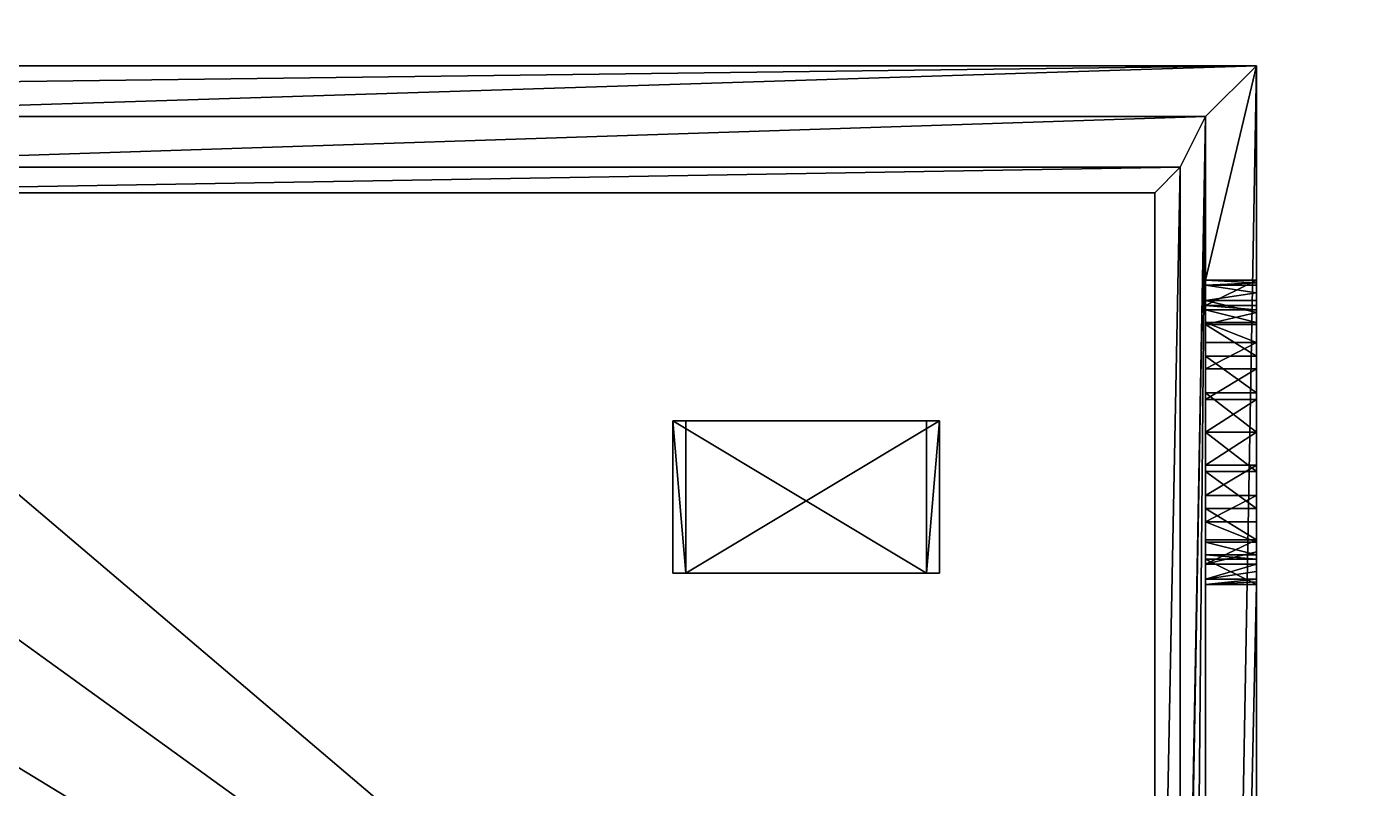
# Model space of a CAD drawing. Header units: millimetres. Extents: x -2 to 845, y -2 to 957.
# Drawn here: x 206.1 to 258.8, y 234.7 to 264.7 of the extents above; entities that cross this region are included whole.
import ezdxf

# ---------------------------------------------------------------- set-up
doc = ezdxf.new("R2010")
doc.units = ezdxf.units.MM
doc.header["$LTSCALE"] = 25.4

msp = doc.modelspace()

# ---------------------------------------------------------------- linework, layer by layer
for p, q in [((95, 263.167, 240), (254.538, 263.167, 240)), ((95, 263.167, 240), (254.538, 263.167, 240)), ((191.768, 263.167, 110), (254.538, 263.167, 110)), ((191.768, 263.167, 110), (254.538, 263.167, 110)), ((254.538, 263.167, 110), (254.538, 150, 110)), ((254.538, 263.167, 110), (254.538, 263.167, 240)), ((254.538, 263.167, 240), (254.538, 254.722, 240)), ((254.538, 263.167, 110), (254.538, 150, 110)), ((254.538, 263.167, 110), (254.538, 263.167, 240)), ((254.538, 263.167, 240), (254.538, 254.722, 240)), ((252.538, 261.167, 240), (97, 261.167, 240)), ((252.538, 261.167, 240), (97, 261.167, 240)), ((252.538, 261.167, 110), (191.768, 261.167, 110)), ((252.538, 261.167, 110), (191.768, 261.167, 110)), ((252.538, 261.167, 110), (191.768, 261.167, 110)), ((252.538, 152, 110), (252.538, 261.167, 110)), ((252.538, 152, 110), (252.538, 261.167, 110)), ((252.538, 261.167, 110), (252.538, 261.167, 240)), ((252.538, 254.722, 240), (252.538, 261.167, 240)), ((252.538, 261.167, 110), (252.538, 261.167, 240)), ((252.538, 152, 110), (252.538, 261.167, 110)), ((252.538, 254.722, 240), (252.538, 261.167, 240)), ((191.768, 259.167, 110), (251.538, 259.167, 110)), ((191.768, 259.167, 210), (251.538, 259.167, 210)), ((191.768, 259.167, 110), (251.538, 259.167, 110)), ((191.768, 259.167, 210), (251.538, 259.167, 210)), ((251.538, 207.167, 110), (251.538, 259.167, 110)), ((251.538, 207.167, 210), (251.538, 259.167, 210)), ((251.538, 259.167, 110), (251.538, 259.167, 210)), ((251.538, 207.167, 110), (251.538, 259.167, 110)), ((251.538, 207.167, 210), (251.538, 259.167, 210)), ((251.538, 259.167, 110), (251.538, 259.167, 210)), ((250.538, 258.167, 210), (191.768, 258.167, 210)), ((250.538, 258.167, 210), (191.768, 258.167, 210)), ((250.538, 208.167, 210), (250.538, 258.167, 210)), ((250.538, 208.167, 210), (250.538, 258.167, 210)), ((252.538, 254.722, 227.335), (252.538, 254.722, 240)), ((254.538, 254.722, 227.335), (252.538, 254.722, 227.335)), ((254.538, 254.722, 240), (252.538, 254.722, 240)), ((254.538, 254.722, 240), (252.538, 254.722, 240)), ((254.538, 254.722, 227.335), (252.538, 254.722, 227.335)), ((252.538, 254.722, 227.335), (252.538, 254.722, 240)), ((252.538, 253.722, 240), (252.538, 254.722, 240)), ((252.538, 254.722, 227.335), (252.538, 254.722, 240)), ((252.538, 253.722, 240), (252.538, 254.722, 240)), ((254.538, 254.722, 240), (252.538, 254.722, 240)), ((254.538, 254.517, 225.782), (252.538, 254.517, 225.782)), ((254.538, 254.517, 225.782), (252.538, 254.517, 225.782)), ((254.538, 254.722, 227.335), (254.538, 254.722, 240)), ((254.538, 254.619, 227.335), (254.538, 254.722, 227.335)), ((254.538, 253.722, 240), (254.538, 254.722, 240)), ((254.538, 254.722, 227.335), (254.538, 254.722, 240)), ((254.538, 254.722, 227.335), (254.538, 254.722, 240)), ((254.538, 253.722, 240), (254.538, 254.722, 240)), ((254.538, 254.619, 227.335), (254.538, 254.722, 227.335)), ((254.538, 253.918, 224.335), (252.538, 253.918, 224.335)), ((254.538, 253.918, 224.335), (252.538, 253.918, 224.335)), ((252.538, 253.722, 227.335), (252.538, 253.722, 240)), ((254.538, 253.722, 227.335), (252.538, 253.722, 227.335)), ((254.538, 253.722, 227.335), (252.538, 253.722, 227.335)), ((252.538, 253.722, 227.335), (252.538, 253.722, 240)), ((254.538, 253.722, 240), (252.538, 253.722, 240)), ((254.538, 253.722, 240), (252.538, 253.722, 240)), ((254.538, 253.722, 227.335), (254.538, 253.722, 240)), ((254.538, 253.722, 227.335), (254.538, 253.722, 240)), ((254.538, 253.551, 226.041), (252.538, 253.551, 226.041)), ((254.538, 253.551, 226.041), (252.538, 253.551, 226.041)), ((254.538, 252.343, 222.616), (254.538, 253.441, 223.714)), ((254.538, 252.343, 222.616), (254.538, 253.441, 223.714)), ((254.538, 253.052, 224.835), (252.538, 253.052, 224.835)), ((254.538, 253.052, 224.835), (252.538, 253.052, 224.835)), ((254.538, 252.964, 223.092), (252.538, 252.964, 223.092)), ((254.538, 252.964, 223.092), (252.538, 252.964, 223.092)), ((254.538, 252.257, 223.8), (252.538, 252.257, 223.8)), ((254.538, 252.257, 223.8), (252.538, 252.257, 223.8)), ((254.538, 251.722, 222.139), (252.538, 251.722, 222.139)), ((254.538, 251.722, 222.139), (252.538, 251.722, 222.139)), ((254.538, 251.222, 223.005), (252.538, 251.222, 223.005)), ((254.538, 251.222, 223.005), (252.538, 251.222, 223.005)), ((254.538, 250.275, 221.54), (252.538, 250.275, 221.54)), ((254.538, 250.275, 221.54), (252.538, 250.275, 221.54)), ((254.538, 250.016, 222.505), (252.538, 250.016, 222.505)), ((254.538, 250.016, 222.505), (252.538, 250.016, 222.505)), ((231.538, 249.167, 216), (231.538, 243.167, 216)), ((231.538, 249.167, 216), (232.052, 249.167, 216.857)), ((241.538, 249.167, 210), (231.538, 249.167, 216)), ((231.538, 249.167, 216), (231.538, 243.167, 216)), ((241.538, 249.167, 210), (231.538, 249.167, 216)), ((231.538, 249.167, 216), (232.052, 249.167, 216.857)), ((242.052, 249.167, 210.857), (232.052, 249.167, 216.857)), ((232.052, 249.167, 216.857), (232.052, 243.167, 216.857)), ((232.052, 249.167, 216.857), (232.052, 243.167, 216.857)), ((242.052, 249.167, 210.857), (232.052, 249.167, 216.857)), ((241.538, 243.167, 210), (241.538, 249.167, 210)), ((241.538, 249.167, 210), (242.052, 249.167, 210.857)), ((241.538, 243.167, 210), (241.538, 249.167, 210)), ((241.538, 249.167, 210), (242.052, 249.167, 210.857)), ((242.052, 243.167, 210.857), (242.052, 249.167, 210.857)), ((242.052, 243.167, 210.857), (242.052, 249.167, 210.857)), ((254.538, 248.722, 221.335), (252.538, 248.722, 221.335)), ((254.538, 248.722, 221.335), (252.538, 248.722, 221.335)), ((254.538, 248.722, 222.335), (252.538, 248.722, 222.335)), ((254.538, 248.722, 222.335), (252.538, 248.722, 222.335)), ((254.538, 247.428, 222.505), (252.538, 247.428, 222.505)), ((254.538, 247.428, 222.505), (252.538, 247.428, 222.505)), ((254.538, 247.169, 221.54), (252.538, 247.169, 221.54)), ((254.538, 247.169, 221.54), (252.538, 247.169, 221.54)), ((254.538, 246.222, 223.005), (252.538, 246.222, 223.005)), ((254.538, 246.222, 223.005), (252.538, 246.222, 223.005)), ((254.538, 245.722, 222.139), (252.538, 245.722, 222.139)), ((254.538, 245.722, 222.139), (252.538, 245.722, 222.139)), ((254.538, 245.186, 223.8), (252.538, 245.186, 223.8)), ((254.538, 245.186, 223.8), (252.538, 245.186, 223.8)), ((254.538, 244.479, 223.092), (252.538, 244.479, 223.092)), ((254.538, 244.479, 223.092), (252.538, 244.479, 223.092)), ((254.538, 244.392, 224.835), (252.538, 244.392, 224.835)), ((254.538, 244.392, 224.835), (252.538, 244.392, 224.835)), ((254.538, 243.892, 226.041), (252.538, 243.892, 226.041)), ((254.538, 243.892, 226.041), (252.538, 243.892, 226.041)), ((254.538, 243.722, 240), (252.538, 243.722, 240)), ((252.538, 242.722, 240), (252.538, 243.722, 240)), ((252.538, 243.722, 227.335), (252.538, 243.722, 240)), ((252.538, 242.722, 227.335), (252.538, 243.722, 227.335)), ((252.538, 242.722, 240), (252.538, 243.722, 240)), ((252.538, 242.722, 227.335), (252.538, 243.722, 227.335)), ((254.538, 243.722, 227.335), (252.538, 243.722, 227.335)), ((252.538, 243.722, 227.335), (252.538, 243.722, 240)), ((254.538, 243.722, 240), (252.538, 243.722, 240)), ((254.538, 243.722, 227.335), (252.538, 243.722, 227.335)), ((254.538, 242.722, 240), (254.538, 243.722, 240)), ((254.538, 243.722, 227.335), (254.538, 243.722, 240)), ((254.538, 242.722, 240), (254.538, 243.722, 240)), ((254.538, 243.722, 227.335), (254.538, 243.722, 240)), ((231.538, 243.167, 216), (232.052, 243.167, 216.857)), ((241.538, 243.167, 210), (231.538, 243.167, 216)), ((231.538, 243.167, 216), (232.052, 243.167, 216.857)), ((241.538, 243.167, 210), (231.538, 243.167, 216)), ((242.052, 243.167, 210.857), (232.052, 243.167, 216.857)), ((242.052, 243.167, 210.857), (232.052, 243.167, 216.857)), ((241.538, 243.167, 210), (242.052, 243.167, 210.857)), ((241.538, 243.167, 210), (242.052, 243.167, 210.857)), ((254.538, 243.526, 224.335), (252.538, 243.526, 224.335)), ((254.538, 243.526, 224.335), (252.538, 243.526, 224.335)), ((254.538, 242.926, 225.782), (252.538, 242.926, 225.782)), ((254.538, 242.926, 225.782), (252.538, 242.926, 225.782)), ((252.538, 242.722, 227.335), (252.538, 242.722, 240)), ((252.538, 152, 240), (252.538, 242.722, 240)), ((254.538, 242.722, 240), (252.538, 242.722, 240)), ((252.538, 242.722, 227.335), (252.538, 242.722, 240)), ((254.538, 242.722, 227.335), (252.538, 242.722, 227.335)), ((254.538, 242.722, 227.335), (252.538, 242.722, 227.335)), ((252.538, 152, 240), (252.538, 242.722, 240)), ((254.538, 242.722, 240), (252.538, 242.722, 240)), ((254.538, 242.722, 240), (252.538, 242.722, 240)), ((252.538, 242.722, 227.335), (252.538, 242.722, 240)), ((254.538, 242.722, 227.335), (254.538, 242.824, 227.335)), ((254.538, 242.722, 227.335), (254.538, 242.824, 227.335)), ((254.538, 242.722, 227.335), (254.538, 242.722, 240)), ((254.538, 242.722, 240), (254.538, 150, 240)), ((254.538, 242.722, 227.335), (254.538, 242.722, 240)), ((254.538, 242.722, 227.335), (254.538, 242.722, 240)), ((254.538, 242.722, 240), (254.538, 150, 240))]:
    msp.add_line(p, q)
at = {"extrusion": (-1, 0, -2.04574e-33)}
for centre, radius, end in [((-248.722, 227.335, -252.538), 6, 0), ((-248.722, 227.335, -252.538), 6, 0), ((-248.722, 227.335, -252.538), 6, 0), ((-248.722, 227.335, -252.538), 6, 0), ((-248.722, 227.335, -252.538), 6, 0), ((-248.722, 227.335, -252.538), 6, 0), ((-248.722, 227.335, -252.538), 6, 0), ((-248.722, 227.335, -252.538), 6, 0), ((-248.722, 227.335, -252.538), 6, 0), ((-248.722, 227.335, -252.538), 6, 0), ((-248.722, 227.335, -252.538), 6, 0), ((-248.722, 227.335, -252.538), 6, 0), ((-248.722, 227.335, -252.538), 6, 0), ((-248.722, 227.335, -252.538), 6, 0), ((-248.722, 227.335, -252.538), 6, 0), ((-248.722, 227.335, -254.538), 6, 187.5), ((-248.722, 227.335, -254.538), 6, 187.5), ((-248.722, 227.335, -254.538), 6, 187.5), ((-248.722, 227.335, -252.538), 5, 0), ((-248.722, 227.335, -252.538), 5, 0), ((-248.722, 227.335, -252.538), 5, 0), ((-248.722, 227.335, -252.538), 5, 0), ((-248.722, 227.335, -252.538), 5, 0), ((-248.722, 227.335, -252.538), 5, 0), ((-248.722, 227.335, -252.538), 5, 0), ((-248.722, 227.335, -252.538), 5, 0), ((-248.722, 227.335, -252.538), 5, 0), ((-248.722, 227.335, -252.538), 5, 0), ((-248.722, 227.335, -252.538), 5, 0), ((-248.722, 227.335, -252.538), 5, 0), ((-248.722, 227.335, -252.538), 5, 0), ((-248.722, 227.335, -254.538), 5, 0), ((-248.722, 227.335, -254.538), 5, 0), ((-248.722, 227.335, -254.538), 5, 0), ((-248.722, 227.335, -254.538), 5, 0), ((-248.722, 227.335, -254.538), 5, 0), ((-248.722, 227.335, -254.538), 5, 0), ((-248.722, 227.335, -254.538), 5, 0), ((-248.722, 227.335, -254.538), 5, 0), ((-248.722, 227.335, -254.538), 5, 0), ((-248.722, 227.335, -254.538), 5, 0), ((-248.722, 227.335, -254.538), 5, 0), ((-248.722, 227.335, -254.538), 5, 0), ((-248.722, 227.335, -254.538), 5, 0)]:
    msp.add_arc(centre, radius, 180, end, dxfattribs=at)
at = {"extrusion": (-1, -2.64738e-34, -2.01088e-33)}
msp.add_arc((-248.722, 227.335, -254.538), 6, 187.5, 202.5, dxfattribs=at)
msp.add_arc((-248.722, 227.335, -254.538), 6, 187.5, 202.5, dxfattribs=at)
msp.add_arc((-248.722, 227.335, -254.538), 6, 187.5, 202.5, dxfattribs=at)
msp.add_arc((-248.722, 227.335, -254.538), 6, 187.5, 202.5, dxfattribs=at)
at = {"extrusion": (1, 0, 0)}
for start, end in [(352.5, 0), (352.5, 0), (337.5, 352.5), (337.5, 352.5), (322.5, 337.5), (322.5, 337.5), (292.5, 307.5), (292.5, 307.5), (277.5, 292.5), (277.5, 292.5), (262.5, 277.5), (262.5, 277.5), (247.5, 262.5), (247.5, 262.5), (232.5, 247.5), (232.5, 247.5), (217.5, 232.5), (217.5, 232.5), (202.5, 217.5), (202.5, 217.5), (187.5, 202.5), (187.5, 202.5), (180, 187.5), (180, 187.5)]:
    msp.add_arc((248.722, 227.335, 254.538), 5.949, start, end, dxfattribs=at)
at = {"extrusion": (-1, -7.49725e-34, -1.81e-33)}
msp.add_arc((-248.722, 227.335, -254.538), 6, 202.5, 217.5, dxfattribs=at)
msp.add_arc((-248.722, 227.335, -254.538), 6, 202.5, 217.5, dxfattribs=at)
msp.add_arc((-248.722, 227.335, -254.538), 6, 202.5, 217.5, dxfattribs=at)
msp.add_arc((-248.722, 227.335, -254.538), 6, 202.5, 217.5, dxfattribs=at)
at = {"extrusion": (-1, -1.152e-33, -1.50132e-33)}
msp.add_arc((-248.722, 227.335, -254.538), 6, 217.5, 232.5, dxfattribs=at)
msp.add_arc((-248.722, 227.335, -254.538), 6, 217.5, 232.5, dxfattribs=at)
msp.add_arc((-248.722, 227.335, -254.538), 6, 217.5, 232.5, dxfattribs=at)
msp.add_arc((-248.722, 227.335, -254.538), 6, 217.5, 232.5, dxfattribs=at)
at = {"extrusion": (-1, -1.45016e-33, -1.11275e-33)}
msp.add_arc((-248.722, 227.335, -254.538), 6, 232.5, 247.5, dxfattribs=at)
msp.add_arc((-248.722, 227.335, -254.538), 6, 232.5, 247.5, dxfattribs=at)
msp.add_arc((-248.722, 227.335, -254.538), 6, 232.5, 247.5, dxfattribs=at)
msp.add_arc((-248.722, 227.335, -254.538), 6, 232.5, 247.5, dxfattribs=at)
at = {"extrusion": (-1, -1.63121e-33, -6.75668e-34)}
msp.add_arc((-248.722, 227.335, -254.538), 6, 247.5, 262.5, dxfattribs=at)
msp.add_arc((-248.722, 227.335, -254.538), 6, 247.5, 262.5, dxfattribs=at)
msp.add_arc((-248.722, 227.335, -254.538), 6, 247.5, 262.5, dxfattribs=at)
msp.add_arc((-248.722, 227.335, -254.538), 6, 247.5, 262.5, dxfattribs=at)
at = {"extrusion": (-1, -1.69085e-33, -2.22605e-34)}
msp.add_arc((-248.722, 227.335, -254.538), 6, 262.5, 277.5, dxfattribs=at)
msp.add_arc((-248.722, 227.335, -254.538), 6, 262.5, 277.5, dxfattribs=at)
msp.add_arc((-248.722, 227.335, -254.538), 6, 262.5, 277.5, dxfattribs=at)
msp.add_arc((-248.722, 227.335, -254.538), 6, 262.5, 277.5, dxfattribs=at)
at = {"extrusion": (-1, -1.63324e-33, 2.1502e-34)}
msp.add_arc((-248.722, 227.335, -254.538), 6, 277.5, 292.5, dxfattribs=at)
msp.add_arc((-248.722, 227.335, -254.538), 6, 277.5, 292.5, dxfattribs=at)
msp.add_arc((-248.722, 227.335, -254.538), 6, 277.5, 292.5, dxfattribs=at)
msp.add_arc((-248.722, 227.335, -254.538), 6, 277.5, 292.5, dxfattribs=at)
at = {"extrusion": (-1, -1.47008e-33, 6.08926e-34)}
msp.add_arc((-248.722, 227.335, -254.538), 6, 292.5, 307.5, dxfattribs=at)
msp.add_arc((-248.722, 227.335, -254.538), 6, 292.5, 307.5, dxfattribs=at)
msp.add_arc((-248.722, 227.335, -254.538), 6, 292.5, 307.5, dxfattribs=at)
msp.add_arc((-248.722, 227.335, -254.538), 6, 292.5, 307.5, dxfattribs=at)
at = {"extrusion": (-1, -1.21937e-33, 9.35655e-34)}
msp.add_arc((-248.722, 227.335, -254.538), 6, 307.5, 322.5, dxfattribs=at)
msp.add_arc((-248.722, 227.335, -254.538), 6, 307.5, 322.5, dxfattribs=at)
msp.add_arc((-248.722, 227.335, -254.538), 6, 307.5, 322.5, dxfattribs=at)
msp.add_arc((-248.722, 227.335, -254.538), 6, 307.5, 322.5, dxfattribs=at)
at = {"extrusion": (-1, -9.03773e-34, 1.17782e-33)}
msp.add_arc((-248.722, 227.335, -254.538), 6, 322.5, 337.5, dxfattribs=at)
msp.add_arc((-248.722, 227.335, -254.538), 6, 322.5, 337.5, dxfattribs=at)
msp.add_arc((-248.722, 227.335, -254.538), 6, 322.5, 337.5, dxfattribs=at)
msp.add_arc((-248.722, 227.335, -254.538), 6, 322.5, 337.5, dxfattribs=at)
at = {"extrusion": (-1, -5.48777e-34, 1.32486e-33)}
msp.add_arc((-248.722, 227.335, -254.538), 6, 337.5, 352.5, dxfattribs=at)
msp.add_arc((-248.722, 227.335, -254.538), 6, 337.5, 352.5, dxfattribs=at)
msp.add_arc((-248.722, 227.335, -254.538), 6, 337.5, 352.5, dxfattribs=at)
msp.add_arc((-248.722, 227.335, -254.538), 6, 337.5, 352.5, dxfattribs=at)
at = {"extrusion": (-1, -1.808e-34, 1.37331e-33)}
msp.add_arc((-248.722, 227.335, -254.538), 6, 352.5, 0, dxfattribs=at)
msp.add_arc((-248.722, 227.335, -254.538), 6, 352.5, 0, dxfattribs=at)
msp.add_arc((-248.722, 227.335, -254.538), 6, 352.5, 0, dxfattribs=at)

# ---------------------------------------------------------------- meshes
mesh = msp.add_polyface()
corners = [(0, -2, -2), (545, 50, -2), (0, 957, -2), (670, -2, -2), (590, 50, -2), (670, 50, -2), (670, 0, -2), (670, 955, -2), (845, 957, -2), (545, 905, -2), (590, 905, -2), (670, 905, -2), (845, 955, -2)]
mesh.append_faces([[corners[k] for k in face] for face in [(5, 3, 6), (7, 10, 11), (8, 7, 12)]], dxfattribs={"vtx0": -1})
mesh.append_faces([[corners[k] for k in face] for face in [(0, 1, 2), (1, 3, 4), (4, 3, 5), (2, 7, 8), (9, 2, 1)]], dxfattribs={"vtx0": -1, "vtx1": -1})
mesh.append_faces([[corners[k] for k in face] for face in [(7, 2, 9)]], dxfattribs={"vtx0": -1, "vtx1": -1, "vtx2": -1})
mesh.append_faces([[corners[k] for k in face] for face in [(1, 0, 3), (7, 9, 10)]], dxfattribs={"vtx0": -1, "vtx2": -1})
mesh = msp.add_polyface()
corners = [(590, -2, 25), (130, 35, 25), (130, -2, 25), (505, 50, 25), (545, 50, 25), (505, 905, 25), (590, 50, 25), (100, 920, 25), (100, 905, 25), (130, 920, 25), (130, 955, 25), (590, 955, 25), (545, 905, 25), (590, 905, 25), (100, 50, 25), (100, 35, 25)]
mesh.append_faces([[corners[k] for k in face] for face in [(0, 1, 2), (4, 0, 6), (5, 7, 8), (11, 12, 13), (1, 14, 15)]], dxfattribs={"vtx0": -1})
mesh.append_faces([[corners[k] for k in face] for face in [(3, 4, 5), (7, 5, 9), (9, 5, 10), (10, 5, 11), (12, 5, 4), (14, 1, 3)]], dxfattribs={"vtx0": -1, "vtx1": -1})
mesh.append_faces([[corners[k] for k in face] for face in [(1, 0, 3), (3, 0, 4), (11, 5, 12)]], dxfattribs={"vtx0": -1, "vtx1": -1, "vtx2": -1})
mesh = msp.add_polyface()
corners = [(651, 760, 85), (195, 729, 85), (195, 760, 85), (195, 120, 85), (650, 120, 85), (651, 120, 85)]
mesh.append_faces([[corners[k] for k in face] for face in [(0, 1, 2), (4, 0, 5)]], dxfattribs={"vtx0": -1})
mesh.append_faces([[corners[k] for k in face] for face in [(1, 0, 3), (3, 0, 4)]], dxfattribs={"vtx0": -1, "vtx1": -1})
mesh = msp.add_polyface()
corners = [(95, 263.167, 110), (97, 261.167, 110), (95, 150, 110), (158.203, 263.167, 110), (158.203, 261.167, 110), (254.538, 263.167, 110), (191.768, 261.167, 110), (191.768, 263.167, 110), (252.538, 261.167, 110), (252.538, 152, 110), (97, 152, 110), (158.203, 150, 110), (156.203, 152, 110), (158.203, 152, 110), (168.626, 152, 110), (168.626, 150, 110), (181.374, 152, 110), (181.374, 150, 110), (191.768, 152, 110), (191.768, 150, 110), (193.768, 152, 110), (254.538, 150, 110)]
mesh.append_faces([[corners[k] for k in face] for face in [(1, 3, 4), (5, 6, 7)]], dxfattribs={"vtx0": -1})
mesh.append_faces([[corners[k] for k in face] for face in [(0, 1, 2), (6, 5, 8), (8, 5, 9), (2, 10, 11), (10, 2, 1), (11, 14, 15), (15, 16, 17), (17, 18, 19), (19, 20, 21), (21, 9, 5)]], dxfattribs={"vtx0": -1, "vtx1": -1})
mesh.append_faces([[corners[k] for k in face] for face in [(1, 0, 3), (11, 10, 12), (11, 12, 13), (11, 13, 14), (15, 14, 16), (17, 16, 18), (19, 18, 20), (21, 20, 9)]], dxfattribs={"vtx0": -1, "vtx2": -1})
mesh = msp.add_polyface()
corners = [(254.538, 263.167, 240), (191.768, 263.167, 110), (254.538, 263.167, 110), (181.374, 263.167, 110), (168.626, 263.167, 110), (158.203, 263.167, 110), (95, 263.167, 110), (95, 263.167, 240)]
mesh.append_faces([[corners[k] for k in face] for face in [(0, 1, 2), (6, 0, 7)]], dxfattribs={"vtx0": -1})
mesh.append_faces([[corners[k] for k in face] for face in [(1, 0, 3), (3, 0, 4), (4, 0, 5), (5, 0, 6)]], dxfattribs={"vtx0": -1, "vtx1": -1})
mesh = msp.add_polyface()
corners = [(95, 263.167, 240), (97, 261.167, 240), (95, 150, 240), (254.538, 263.167, 240), (252.538, 261.167, 240), (252.538, 254.722, 240), (254.538, 254.722, 240), (254.538, 242.722, 240), (252.538, 152, 240), (252.538, 242.722, 240), (97, 152, 240), (254.538, 150, 240)]
mesh.append_faces([[corners[k] for k in face] for face in [(5, 3, 6), (7, 8, 9)]], dxfattribs={"vtx0": -1})
mesh.append_faces([[corners[k] for k in face] for face in [(0, 1, 2), (1, 3, 4), (4, 3, 5), (2, 10, 11), (10, 2, 1), (11, 8, 7)]], dxfattribs={"vtx0": -1, "vtx1": -1})
mesh.append_faces([[corners[k] for k in face] for face in [(1, 0, 3), (11, 10, 8)]], dxfattribs={"vtx0": -1, "vtx2": -1})
mesh = msp.add_polyface()
corners = [(254.538, 263.167, 110), (254.538, 150, 240), (254.538, 150, 110), (254.538, 242.926, 225.782), (254.538, 242.722, 227.335), (254.538, 242.824, 226.559), (254.538, 243.226, 225.059), (254.538, 243.526, 224.335), (254.538, 244.002, 223.714), (254.538, 244.479, 223.092), (254.538, 245.1, 222.616), (254.538, 245.722, 222.139), (254.538, 246.445, 221.839), (254.538, 247.169, 221.54), (254.538, 247.945, 221.437), (254.538, 248.722, 221.335), (254.538, 249.498, 221.437), (254.538, 250.275, 221.54), (254.538, 250.998, 221.839), (254.538, 251.722, 222.139), (254.538, 252.343, 222.616), (254.538, 252.964, 223.092), (254.538, 253.441, 223.714), (254.538, 253.918, 224.335), (254.538, 254.218, 225.059), (254.538, 254.517, 225.782), (254.538, 254.619, 226.559), (254.538, 254.722, 227.335), (254.538, 254.722, 240), (254.538, 263.167, 240), (254.538, 242.722, 240)]
mesh.append_faces([[corners[k] for k in face] for face in [(0, 1, 2), (4, 3, 5), (28, 0, 29)]], dxfattribs={"vtx0": -1})
mesh.append_faces([[corners[k] for k in face] for face in [(3, 0, 6), (6, 0, 7), (7, 0, 8), (8, 0, 9), (9, 0, 10), (10, 0, 11), (11, 0, 12), (12, 0, 13), (13, 0, 14), (14, 0, 15), (15, 0, 16), (16, 0, 17), (17, 0, 18), (18, 0, 19), (19, 0, 20), (20, 0, 21), (21, 0, 22), (22, 0, 23), (23, 0, 24), (24, 0, 25), (25, 0, 26), (26, 0, 27), (27, 0, 28)]], dxfattribs={"vtx0": -1, "vtx1": -1})
mesh.append_faces([[corners[k] for k in face] for face in [(1, 0, 3), (1, 3, 4)]], dxfattribs={"vtx0": -1, "vtx1": -1, "vtx2": -1})
mesh.append_faces([[corners[k] for k in face] for face in [(30, 1, 4)]], dxfattribs={"vtx1": -1})
mesh = msp.add_polyface()
corners = [(97, 261.167, 240), (158.203, 261.167, 110), (97, 261.167, 110), (168.626, 261.167, 110), (181.374, 261.167, 110), (191.768, 261.167, 110), (252.538, 261.167, 110), (252.538, 261.167, 240)]
mesh.append_faces([[corners[k] for k in face] for face in [(0, 1, 2), (6, 0, 7)]], dxfattribs={"vtx0": -1})
mesh.append_faces([[corners[k] for k in face] for face in [(1, 0, 3), (3, 0, 4), (4, 0, 5), (5, 0, 6)]], dxfattribs={"vtx0": -1, "vtx1": -1})
mesh = msp.add_polyface()
corners = [(252.538, 261.167, 110), (191.768, 259.167, 110), (191.768, 261.167, 110), (251.538, 259.167, 110), (251.538, 207.167, 110), (251.538, 205.167, 110), (251.538, 153, 110), (193.768, 152, 110), (193.768, 153, 110), (252.538, 152, 110)]
mesh.append_faces([[corners[k] for k in face] for face in [(0, 1, 2), (6, 7, 8)]], dxfattribs={"vtx0": -1})
mesh.append_faces([[corners[k] for k in face] for face in [(1, 0, 3), (3, 0, 4), (4, 0, 5), (5, 0, 6), (7, 6, 9), (9, 6, 0)]], dxfattribs={"vtx0": -1, "vtx1": -1})
mesh = msp.add_polyface()
corners = [(252.538, 261.167, 240), (252.538, 254.722, 227.335), (252.538, 254.722, 240), (252.538, 242.722, 240), (252.538, 152, 110), (252.538, 152, 240), (252.538, 242.722, 227.335), (252.538, 242.926, 225.782), (252.538, 261.167, 110), (252.538, 243.526, 224.335), (252.538, 244.479, 223.092), (252.538, 245.722, 222.139), (252.538, 247.169, 221.54), (252.538, 248.722, 221.335), (252.538, 250.275, 221.54), (252.538, 251.722, 222.139), (252.538, 252.964, 223.092), (252.538, 253.918, 224.335), (252.538, 254.517, 225.782)]
mesh.append_faces([[corners[k] for k in face] for face in [(0, 1, 2), (3, 4, 5)]], dxfattribs={"vtx0": -1})
mesh.append_faces([[corners[k] for k in face] for face in [(4, 7, 8), (8, 1, 0)]], dxfattribs={"vtx0": -1, "vtx1": -1})
mesh.append_faces([[corners[k] for k in face] for face in [(4, 3, 6), (4, 6, 7), (8, 7, 9), (8, 9, 10), (8, 10, 11), (8, 11, 12), (8, 12, 13), (8, 13, 14), (8, 14, 15), (8, 15, 16), (8, 16, 17), (8, 17, 18), (8, 18, 1)]], dxfattribs={"vtx0": -1, "vtx2": -1})
mesh = msp.add_polyface()
corners = [(98, 259.167, 210), (99, 258.167, 210), (98, 207.167, 210), (158.203, 259.167, 210), (158.203, 258.167, 210), (168.626, 259.167, 210), (168.626, 258.167, 210), (181.374, 259.167, 210), (181.374, 258.167, 210), (191.768, 259.167, 210), (191.768, 258.167, 210), (251.538, 259.167, 210), (250.538, 258.167, 210), (250.538, 208.167, 210), (99, 208.167, 210), (251.538, 207.167, 210)]
mesh.append_faces([[corners[k] for k in face] for face in [(0, 1, 2), (1, 3, 4), (4, 5, 6), (6, 7, 8), (8, 9, 10), (10, 11, 12), (12, 11, 13), (2, 14, 15), (14, 2, 1), (15, 13, 11)]], dxfattribs={"vtx0": -1, "vtx1": -1})
mesh.append_faces([[corners[k] for k in face] for face in [(1, 0, 3), (4, 3, 5), (6, 5, 7), (8, 7, 9), (10, 9, 11), (15, 14, 13)]], dxfattribs={"vtx0": -1, "vtx2": -1})
mesh = msp.add_polyface()
corners = [(251.538, 259.167, 210), (191.768, 259.167, 110), (251.538, 259.167, 110), (191.768, 259.167, 210)]
mesh.append_faces([[corners[k] for k in face] for face in [(0, 1, 2), (1, 0, 3)]], dxfattribs={"vtx0": -1})
mesh = msp.add_polyface()
corners = [(251.538, 259.167, 210), (251.538, 207.167, 110), (251.538, 207.167, 210), (251.538, 259.167, 110)]
mesh.append_faces([[corners[k] for k in face] for face in [(0, 1, 2), (1, 0, 3)]], dxfattribs={"vtx0": -1})
mesh = msp.add_polyface()
corners = [(158.203, 258.167, 210), (99, 208.167, 210), (99, 258.167, 210), (250.538, 208.167, 210), (168.626, 258.167, 210), (181.374, 258.167, 210), (191.768, 258.167, 210), (250.538, 258.167, 210)]
mesh.append_faces([[corners[k] for k in face] for face in [(0, 1, 2), (3, 6, 7)]], dxfattribs={"vtx0": -1})
mesh.append_faces([[corners[k] for k in face] for face in [(1, 0, 3)]], dxfattribs={"vtx0": -1, "vtx1": -1})
mesh.append_faces([[corners[k] for k in face] for face in [(3, 0, 4), (3, 4, 5), (3, 5, 6)]], dxfattribs={"vtx0": -1, "vtx2": -1})
mesh = msp.add_polyface()
corners = [(254.538, 254.619, 226.559), (252.538, 254.517, 225.782), (254.538, 254.517, 225.782), (252.538, 254.722, 227.335), (254.538, 254.722, 227.335)]
mesh.append_faces([[corners[k] for k in face] for face in [(0, 1, 2), (3, 0, 4)]], dxfattribs={"vtx0": -1})
mesh.append_faces([[corners[k] for k in face] for face in [(1, 0, 3)]], dxfattribs={"vtx0": -1, "vtx1": -1})
mesh = msp.add_polyface()
corners = [(252.538, 254.722, 240), (254.538, 254.722, 227.335), (252.538, 254.722, 227.335), (254.538, 254.722, 240)]
mesh.append_faces([[corners[k] for k in face] for face in [(0, 1, 2), (1, 0, 3)]], dxfattribs={"vtx0": -1})
mesh = msp.add_polyface()
corners = [(252.538, 254.722, 240), (252.538, 253.722, 227.335), (252.538, 253.722, 240), (252.538, 253.918, 224.335), (252.538, 254.517, 225.782), (252.538, 254.722, 227.335), (252.538, 243.722, 227.335), (252.538, 242.926, 225.782), (252.538, 242.722, 227.335), (252.538, 243.526, 224.335), (252.538, 243.892, 226.041), (252.538, 244.479, 223.092), (252.538, 244.392, 224.835), (252.538, 245.186, 223.8), (252.538, 245.722, 222.139), (252.538, 246.222, 223.005), (252.538, 247.169, 221.54), (252.538, 247.428, 222.505), (252.538, 248.722, 221.335), (252.538, 248.722, 222.335), (252.538, 250.016, 222.505), (252.538, 250.275, 221.54), (252.538, 251.222, 223.005), (252.538, 251.722, 222.139), (252.538, 252.257, 223.8), (252.538, 252.964, 223.092), (252.538, 253.052, 224.835), (252.538, 253.551, 226.041)]
mesh.append_faces([[corners[k] for k in face] for face in [(0, 1, 2), (4, 0, 5), (6, 7, 8)]], dxfattribs={"vtx0": -1})
mesh.append_faces([[corners[k] for k in face] for face in [(3, 0, 4), (7, 6, 9), (9, 10, 11), (11, 13, 14), (14, 15, 16), (16, 17, 18), (18, 20, 21), (21, 22, 23), (23, 24, 25), (25, 26, 3)]], dxfattribs={"vtx0": -1, "vtx1": -1})
mesh.append_faces([[corners[k] for k in face] for face in [(1, 0, 3)]], dxfattribs={"vtx0": -1, "vtx1": -1, "vtx2": -1})
mesh.append_faces([[corners[k] for k in face] for face in [(9, 6, 10), (11, 10, 12), (11, 12, 13), (14, 13, 15), (16, 15, 17), (18, 17, 19), (18, 19, 20), (21, 20, 22), (23, 22, 24), (25, 24, 26), (3, 26, 27), (3, 27, 1)]], dxfattribs={"vtx0": -1, "vtx2": -1})
mesh = msp.add_polyface()
corners = [(254.538, 254.722, 240), (252.538, 253.722, 240), (252.538, 254.722, 240), (254.538, 253.722, 240)]
mesh.append_faces([[corners[k] for k in face] for face in [(0, 1, 2), (1, 0, 3)]], dxfattribs={"vtx0": -1})
mesh = msp.add_polyface()
corners = [(254.538, 254.218, 225.059), (252.538, 253.918, 224.335), (254.538, 253.918, 224.335), (252.538, 254.517, 225.782), (254.538, 254.517, 225.782)]
mesh.append_faces([[corners[k] for k in face] for face in [(0, 1, 2), (3, 0, 4)]], dxfattribs={"vtx0": -1})
mesh.append_faces([[corners[k] for k in face] for face in [(1, 0, 3)]], dxfattribs={"vtx0": -1, "vtx1": -1})
mesh = msp.add_polyface()
corners = [(254.538, 243.722, 240), (254.538, 242.722, 227.335), (254.538, 242.722, 240), (254.538, 242.824, 227.335), (254.538, 242.824, 226.559), (254.538, 243.226, 225.059), (254.538, 243.722, 227.335), (254.538, 244.002, 223.714), (254.538, 243.892, 226.041), (254.538, 244.392, 224.835), (254.538, 245.1, 222.616), (254.538, 245.186, 223.8), (254.538, 246.445, 221.839), (254.538, 246.222, 223.005), (254.538, 247.428, 222.505), (254.538, 247.945, 221.437), (254.538, 248.722, 222.335), (254.538, 249.498, 221.437), (254.538, 250.016, 222.505), (254.538, 250.998, 221.839), (254.538, 251.222, 223.005), (254.538, 252.343, 222.616), (254.538, 252.257, 223.8), (254.538, 253.052, 224.835), (254.538, 253.441, 223.714), (254.538, 253.551, 226.041), (254.538, 254.218, 225.059), (254.538, 253.722, 227.335), (254.538, 254.722, 240), (254.538, 253.722, 240), (254.538, 254.619, 227.335), (254.538, 254.722, 227.335), (254.538, 254.619, 226.559)]
mesh.append_faces([[corners[k] for k in face] for face in [(0, 1, 2), (28, 27, 29), (30, 28, 31)]], dxfattribs={"vtx0": -1})
mesh.append_faces([[corners[k] for k in face] for face in [(1, 0, 3), (3, 0, 4), (4, 0, 5), (5, 6, 7), (7, 9, 10), (10, 11, 12), (12, 14, 15), (15, 16, 17), (17, 18, 19), (19, 20, 21), (21, 23, 24), (24, 25, 26)]], dxfattribs={"vtx0": -1, "vtx1": -1})
mesh.append_faces([[corners[k] for k in face] for face in [(27, 28, 26), (26, 28, 30)]], dxfattribs={"vtx0": -1, "vtx1": -1, "vtx2": -1})
mesh.append_faces([[corners[k] for k in face] for face in [(5, 0, 6), (7, 6, 8), (7, 8, 9), (10, 9, 11), (12, 11, 13), (12, 13, 14), (15, 14, 16), (17, 16, 18), (19, 18, 20), (21, 20, 22), (21, 22, 23), (24, 23, 25), (26, 25, 27)]], dxfattribs={"vtx0": -1, "vtx2": -1})
mesh.append_faces([[corners[k] for k in face] for face in [(32, 26, 30)]], dxfattribs={"vtx1": -1})
mesh = msp.add_polyface()
corners = [(254.538, 254.722, 227.335), (254.538, 254.619, 226.559), (254.538, 254.619, 227.335)]
mesh.append_faces([[corners[k] for k in face] for face in [(0, 1, 2)]])
mesh = msp.add_polyface()
corners = [(254.538, 254.619, 226.559), (254.538, 254.517, 225.782), (254.538, 254.218, 225.059)]
mesh.append_faces([[corners[k] for k in face] for face in [(0, 1, 2)]])
mesh = msp.add_polyface()
corners = [(254.538, 253.441, 223.714), (252.538, 252.964, 223.092), (254.538, 252.964, 223.092), (252.538, 253.918, 224.335), (254.538, 253.918, 224.335)]
mesh.append_faces([[corners[k] for k in face] for face in [(0, 1, 2), (3, 0, 4)]], dxfattribs={"vtx0": -1})
mesh.append_faces([[corners[k] for k in face] for face in [(1, 0, 3)]], dxfattribs={"vtx0": -1, "vtx1": -1})
mesh = msp.add_polyface()
corners = [(252.538, 253.722, 227.335), (254.538, 253.551, 226.041), (252.538, 253.551, 226.041), (254.538, 253.722, 227.335)]
mesh.append_faces([[corners[k] for k in face] for face in [(0, 1, 2), (1, 0, 3)]], dxfattribs={"vtx0": -1})
mesh = msp.add_polyface()
corners = [(252.538, 253.722, 240), (254.538, 253.722, 227.335), (252.538, 253.722, 227.335), (254.538, 253.722, 240)]
mesh.append_faces([[corners[k] for k in face] for face in [(0, 1, 2), (1, 0, 3)]], dxfattribs={"vtx0": -1})
mesh = msp.add_polyface()
corners = [(254.538, 254.218, 225.059), (254.538, 253.918, 224.335), (254.538, 253.441, 223.714)]
mesh.append_faces([[corners[k] for k in face] for face in [(0, 1, 2)]])
mesh = msp.add_polyface()
corners = [(252.538, 253.551, 226.041), (254.538, 253.052, 224.835), (252.538, 253.052, 224.835), (254.538, 253.551, 226.041)]
mesh.append_faces([[corners[k] for k in face] for face in [(0, 1, 2), (1, 0, 3)]], dxfattribs={"vtx0": -1})
mesh = msp.add_polyface()
corners = [(254.538, 253.441, 223.714), (254.538, 252.964, 223.092), (254.538, 252.343, 222.616)]
mesh.append_faces([[corners[k] for k in face] for face in [(0, 1, 2)]])
mesh = msp.add_polyface()
corners = [(252.538, 253.052, 224.835), (254.538, 252.257, 223.8), (252.538, 252.257, 223.8), (254.538, 253.052, 224.835)]
mesh.append_faces([[corners[k] for k in face] for face in [(0, 1, 2), (1, 0, 3)]], dxfattribs={"vtx0": -1})
mesh = msp.add_polyface()
corners = [(254.538, 251.722, 222.139), (252.538, 252.964, 223.092), (252.538, 251.722, 222.139), (254.538, 252.964, 223.092), (254.538, 252.343, 222.616)]
mesh.append_faces([[corners[k] for k in face] for face in [(0, 1, 2), (3, 0, 4)]], dxfattribs={"vtx0": -1})
mesh.append_faces([[corners[k] for k in face] for face in [(1, 0, 3)]], dxfattribs={"vtx0": -1, "vtx1": -1})
mesh = msp.add_polyface()
corners = [(254.538, 252.257, 223.8), (252.538, 251.222, 223.005), (252.538, 252.257, 223.8), (254.538, 251.222, 223.005)]
mesh.append_faces([[corners[k] for k in face] for face in [(0, 1, 2), (1, 0, 3)]], dxfattribs={"vtx0": -1})
mesh = msp.add_polyface()
corners = [(254.538, 252.343, 222.616), (254.538, 251.722, 222.139), (254.538, 250.998, 221.839)]
mesh.append_faces([[corners[k] for k in face] for face in [(0, 1, 2)]])
mesh = msp.add_polyface()
corners = [(254.538, 250.275, 221.54), (252.538, 251.722, 222.139), (252.538, 250.275, 221.54), (254.538, 251.722, 222.139), (254.538, 250.998, 221.839)]
mesh.append_faces([[corners[k] for k in face] for face in [(0, 1, 2), (3, 0, 4)]], dxfattribs={"vtx0": -1})
mesh.append_faces([[corners[k] for k in face] for face in [(1, 0, 3)]], dxfattribs={"vtx0": -1, "vtx1": -1})
mesh = msp.add_polyface()
corners = [(254.538, 251.222, 223.005), (252.538, 250.016, 222.505), (252.538, 251.222, 223.005), (254.538, 250.016, 222.505)]
mesh.append_faces([[corners[k] for k in face] for face in [(0, 1, 2), (1, 0, 3)]], dxfattribs={"vtx0": -1})
mesh = msp.add_polyface()
corners = [(254.538, 250.998, 221.839), (254.538, 250.275, 221.54), (254.538, 249.498, 221.437)]
mesh.append_faces([[corners[k] for k in face] for face in [(0, 1, 2)]])
mesh = msp.add_polyface()
corners = [(254.538, 248.722, 221.335), (252.538, 250.275, 221.54), (252.538, 248.722, 221.335), (254.538, 250.275, 221.54), (254.538, 249.498, 221.437)]
mesh.append_faces([[corners[k] for k in face] for face in [(0, 1, 2), (3, 0, 4)]], dxfattribs={"vtx0": -1})
mesh.append_faces([[corners[k] for k in face] for face in [(1, 0, 3)]], dxfattribs={"vtx0": -1, "vtx1": -1})
mesh = msp.add_polyface()
corners = [(254.538, 250.016, 222.505), (252.538, 248.722, 222.335), (252.538, 250.016, 222.505), (254.538, 248.722, 222.335)]
mesh.append_faces([[corners[k] for k in face] for face in [(0, 1, 2), (1, 0, 3)]], dxfattribs={"vtx0": -1})
mesh = msp.add_polyface()
corners = [(254.538, 249.498, 221.437), (254.538, 248.722, 221.335), (254.538, 247.945, 221.437)]
mesh.append_faces([[corners[k] for k in face] for face in [(0, 1, 2)]])
mesh = msp.add_polyface()
corners = [(231.538, 249.167, 216), (232.052, 243.167, 216.857), (231.538, 243.167, 216), (232.052, 249.167, 216.857)]
mesh.append_faces([[corners[k] for k in face] for face in [(0, 1, 2), (1, 0, 3)]], dxfattribs={"vtx0": -1})
mesh = msp.add_polyface()
corners = [(241.538, 243.167, 210), (231.538, 249.167, 216), (231.538, 243.167, 216), (241.538, 249.167, 210)]
mesh.append_faces([[corners[k] for k in face] for face in [(0, 1, 2), (1, 0, 3)]], dxfattribs={"vtx0": -1})
mesh = msp.add_polyface()
corners = [(242.052, 249.167, 210.857), (231.538, 249.167, 216), (241.538, 249.167, 210), (232.052, 249.167, 216.857)]
mesh.append_faces([[corners[k] for k in face] for face in [(0, 1, 2), (1, 0, 3)]], dxfattribs={"vtx0": -1})
mesh = msp.add_polyface()
corners = [(242.052, 249.167, 210.857), (232.052, 243.167, 216.857), (232.052, 249.167, 216.857), (242.052, 243.167, 210.857)]
mesh.append_faces([[corners[k] for k in face] for face in [(0, 1, 2), (1, 0, 3)]], dxfattribs={"vtx0": -1})
mesh = msp.add_polyface()
corners = [(242.052, 249.167, 210.857), (241.538, 243.167, 210), (242.052, 243.167, 210.857), (241.538, 249.167, 210)]
mesh.append_faces([[corners[k] for k in face] for face in [(0, 1, 2), (1, 0, 3)]], dxfattribs={"vtx0": -1})
mesh = msp.add_polyface()
corners = [(254.538, 247.169, 221.54), (252.538, 248.722, 221.335), (252.538, 247.169, 221.54), (254.538, 248.722, 221.335), (254.538, 247.945, 221.437)]
mesh.append_faces([[corners[k] for k in face] for face in [(0, 1, 2), (3, 0, 4)]], dxfattribs={"vtx0": -1})
mesh.append_faces([[corners[k] for k in face] for face in [(1, 0, 3)]], dxfattribs={"vtx0": -1, "vtx1": -1})
mesh = msp.add_polyface()
corners = [(254.538, 248.722, 222.335), (252.538, 247.428, 222.505), (252.538, 248.722, 222.335), (254.538, 247.428, 222.505)]
mesh.append_faces([[corners[k] for k in face] for face in [(0, 1, 2), (1, 0, 3)]], dxfattribs={"vtx0": -1})
mesh = msp.add_polyface()
corners = [(254.538, 247.945, 221.437), (254.538, 247.169, 221.54), (254.538, 246.445, 221.839)]
mesh.append_faces([[corners[k] for k in face] for face in [(0, 1, 2)]])
mesh = msp.add_polyface()
corners = [(254.538, 247.428, 222.505), (252.538, 246.222, 223.005), (252.538, 247.428, 222.505), (254.538, 246.222, 223.005)]
mesh.append_faces([[corners[k] for k in face] for face in [(0, 1, 2), (1, 0, 3)]], dxfattribs={"vtx0": -1})
mesh = msp.add_polyface()
corners = [(254.538, 245.722, 222.139), (252.538, 247.169, 221.54), (252.538, 245.722, 222.139), (254.538, 247.169, 221.54), (254.538, 246.445, 221.839)]
mesh.append_faces([[corners[k] for k in face] for face in [(0, 1, 2), (3, 0, 4)]], dxfattribs={"vtx0": -1})
mesh.append_faces([[corners[k] for k in face] for face in [(1, 0, 3)]], dxfattribs={"vtx0": -1, "vtx1": -1})
mesh = msp.add_polyface()
corners = [(254.538, 246.445, 221.839), (254.538, 245.722, 222.139), (254.538, 245.1, 222.616)]
mesh.append_faces([[corners[k] for k in face] for face in [(0, 1, 2)]])
mesh = msp.add_polyface()
corners = [(254.538, 246.222, 223.005), (252.538, 245.186, 223.8), (252.538, 246.222, 223.005), (254.538, 245.186, 223.8)]
mesh.append_faces([[corners[k] for k in face] for face in [(0, 1, 2), (1, 0, 3)]], dxfattribs={"vtx0": -1})
mesh = msp.add_polyface()
corners = [(254.538, 244.479, 223.092), (252.538, 245.722, 222.139), (252.538, 244.479, 223.092), (254.538, 245.722, 222.139), (254.538, 245.1, 222.616)]
mesh.append_faces([[corners[k] for k in face] for face in [(0, 1, 2), (3, 0, 4)]], dxfattribs={"vtx0": -1})
mesh.append_faces([[corners[k] for k in face] for face in [(1, 0, 3)]], dxfattribs={"vtx0": -1, "vtx1": -1})
mesh = msp.add_polyface()
corners = [(254.538, 244.392, 224.835), (252.538, 245.186, 223.8), (254.538, 245.186, 223.8), (252.538, 244.392, 224.835)]
mesh.append_faces([[corners[k] for k in face] for face in [(0, 1, 2), (1, 0, 3)]], dxfattribs={"vtx0": -1})
mesh = msp.add_polyface()
corners = [(254.538, 245.1, 222.616), (254.538, 244.479, 223.092), (254.538, 244.002, 223.714)]
mesh.append_faces([[corners[k] for k in face] for face in [(0, 1, 2)]])
mesh = msp.add_polyface()
corners = [(252.538, 243.526, 224.335), (254.538, 244.479, 223.092), (252.538, 244.479, 223.092), (254.538, 244.002, 223.714), (254.538, 243.526, 224.335)]
mesh.append_faces([[corners[k] for k in face] for face in [(0, 1, 2), (3, 0, 4)]], dxfattribs={"vtx0": -1})
mesh.append_faces([[corners[k] for k in face] for face in [(1, 0, 3)]], dxfattribs={"vtx0": -1, "vtx1": -1})
mesh = msp.add_polyface()
corners = [(254.538, 243.892, 226.041), (252.538, 244.392, 224.835), (254.538, 244.392, 224.835), (252.538, 243.892, 226.041)]
mesh.append_faces([[corners[k] for k in face] for face in [(0, 1, 2), (1, 0, 3)]], dxfattribs={"vtx0": -1})
mesh = msp.add_polyface()
corners = [(254.538, 243.722, 227.335), (252.538, 243.892, 226.041), (254.538, 243.892, 226.041), (252.538, 243.722, 227.335)]
mesh.append_faces([[corners[k] for k in face] for face in [(0, 1, 2), (1, 0, 3)]], dxfattribs={"vtx0": -1})
mesh = msp.add_polyface()
corners = [(254.538, 242.722, 240), (252.538, 243.722, 240), (252.538, 242.722, 240), (254.538, 243.722, 240)]
mesh.append_faces([[corners[k] for k in face] for face in [(0, 1, 2), (1, 0, 3)]], dxfattribs={"vtx0": -1})
mesh = msp.add_polyface()
corners = [(252.538, 243.722, 240), (252.538, 242.722, 227.335), (252.538, 242.722, 240), (252.538, 243.722, 227.335)]
mesh.append_faces([[corners[k] for k in face] for face in [(0, 1, 2), (1, 0, 3)]], dxfattribs={"vtx0": -1})
mesh = msp.add_polyface()
corners = [(252.538, 243.722, 240), (254.538, 243.722, 227.335), (252.538, 243.722, 227.335), (254.538, 243.722, 240)]
mesh.append_faces([[corners[k] for k in face] for face in [(0, 1, 2), (1, 0, 3)]], dxfattribs={"vtx0": -1})
mesh = msp.add_polyface()
corners = [(254.538, 244.002, 223.714), (254.538, 243.526, 224.335), (254.538, 243.226, 225.059)]
mesh.append_faces([[corners[k] for k in face] for face in [(0, 1, 2)]])
mesh = msp.add_polyface()
corners = [(231.538, 243.167, 216), (242.052, 243.167, 210.857), (241.538, 243.167, 210), (232.052, 243.167, 216.857)]
mesh.append_faces([[corners[k] for k in face] for face in [(0, 1, 2), (1, 0, 3)]], dxfattribs={"vtx0": -1})
mesh = msp.add_polyface()
corners = [(252.538, 242.926, 225.782), (254.538, 243.526, 224.335), (252.538, 243.526, 224.335), (254.538, 243.226, 225.059), (254.538, 242.926, 225.782)]
mesh.append_faces([[corners[k] for k in face] for face in [(0, 1, 2), (3, 0, 4)]], dxfattribs={"vtx0": -1})
mesh.append_faces([[corners[k] for k in face] for face in [(1, 0, 3)]], dxfattribs={"vtx0": -1, "vtx1": -1})
mesh = msp.add_polyface()
corners = [(254.538, 243.226, 225.059), (254.538, 242.926, 225.782), (254.538, 242.824, 226.559)]
mesh.append_faces([[corners[k] for k in face] for face in [(0, 1, 2)]])
mesh = msp.add_polyface()
corners = [(252.538, 242.722, 227.335), (254.538, 242.926, 225.782), (252.538, 242.926, 225.782), (254.538, 242.824, 226.559), (254.538, 242.722, 227.335)]
mesh.append_faces([[corners[k] for k in face] for face in [(0, 1, 2), (3, 0, 4)]], dxfattribs={"vtx0": -1})
mesh.append_faces([[corners[k] for k in face] for face in [(1, 0, 3)]], dxfattribs={"vtx0": -1, "vtx1": -1})
mesh = msp.add_polyface()
corners = [(254.538, 242.722, 240), (252.538, 242.722, 227.335), (254.538, 242.722, 227.335), (252.538, 242.722, 240)]
mesh.append_faces([[corners[k] for k in face] for face in [(0, 1, 2), (1, 0, 3)]], dxfattribs={"vtx0": -1})
mesh = msp.add_polyface()
corners = [(254.538, 242.824, 226.559), (254.538, 242.722, 227.335), (254.538, 242.824, 227.335)]
mesh.append_faces([[corners[k] for k in face] for face in [(0, 1, 2)]])

doc.saveas('drawing.dxf')
